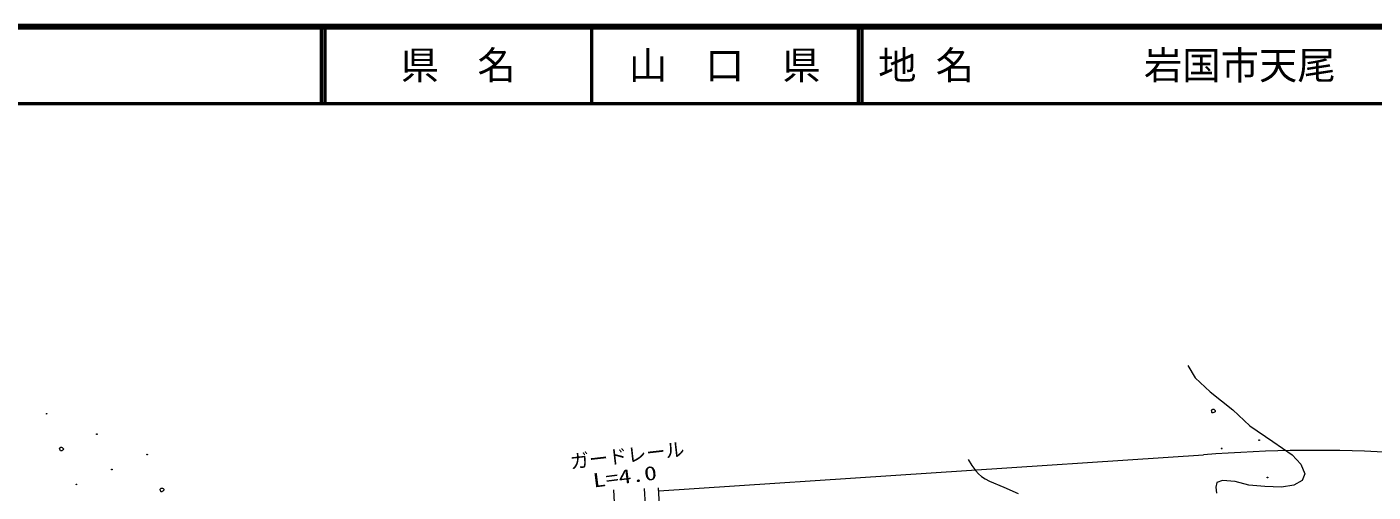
# Model space of a CAD drawing. Units: millimetres, scale not verified. Extents: x 40000 to 680000, y 20000 to 380000.
# Drawn here: x 259396 to 434899, y 319346 to 380000 of the extents above; entities that cross this region are included whole.
import ezdxf
from ezdxf.enums import TextEntityAlignment as Align

# ---------------------------------------------------------------- set-up
doc = ezdxf.new("R2010")
doc.units = ezdxf.units.MM
doc.header["$LTSCALE"] = 1000
doc.linetypes.add('USER3', pattern=[8, 6, -2])
for name, color, linetype, lineweight in [('M-BGD', 5, 'Continuous', 13), ('M-TTL', 2, 'Continuous', 140), ('M-TTL-LINE', 7, 'Continuous', 50)]:
    doc.layers.add(name, color=color, linetype=linetype, lineweight=lineweight)
doc.layers.add('M-TTL-TXT', color=7, linetype='Continuous')
doc.styles.add('ＭＳ ゴシック', font='')
doc.styles.get('ＭＳ ゴシック').set_extended_font_data('MS Gothic')

msp = doc.modelspace()

# ---------------------------------------------------------------- linework, layer by layer
at = {"layer": 'M-BGD', "linetype": 'USER3'}
for p, q in [((410753, 335866), (411715, 334230)), ((411715, 334230), (413641, 332400)), ((413641, 332400), (416626, 330089)), ((416626, 330089), (418840, 327971)), ((418840, 327971), (421825, 325949)), ((421825, 325949), (424329, 324216)), ((424329, 324216), (425484, 322964)), ((425484, 322964), (426007, 321707)), ((426007, 321707), (425659, 320836)), ((414509, 320574), (414378, 320008)), ((414378, 320008), (414465, 319224)), ((415249, 320836), (414509, 320574)), ((416904, 320705), (415249, 320836)), ((418690, 320226), (416904, 320705)), ((420781, 320052), (418690, 320226)), ((422958, 319965), (420781, 320052)), ((424570, 320226), (422958, 319965)), ((425659, 320836), (424570, 320226))]:
    msp.add_line(p, q, dxfattribs=at)
at = {"layer": 'M-BGD'}
for p, q in [((341771, 319512), (412798, 324188)), ((337076, 299665), (335899, 319628)), ((339882, 319829), (341097, 299226)), ((342813, 299553), (341750, 319914))]:
    msp.add_line(p, q, dxfattribs=at)
for points in [[(413911, 330095), (413942, 330114), (413993, 330142), (414071, 330154), (414127, 330149), (414172, 330133), (414231, 330080), (414269, 330022), (414293, 329966), (414318, 329907), (414316, 329853), (414296, 329799), (414235, 329749), (414119, 329723), (414023, 329695), (413968, 329681), (413930, 329691), (413893, 329710), (413865, 329747), (413869, 329829), (413868, 329888), (413862, 329934), (413849, 329977), (413853, 330022), (413859, 330050), (413882, 330076)], [(263689, 325078), (263711, 325107), (263749, 325151), (263818, 325189), (263872, 325204), (263920, 325204), (263994, 325175), (264050, 325134), (264091, 325090), (264136, 325043), (264153, 324992), (264153, 324934), (264113, 324866), (264014, 324802), (263933, 324742), (263886, 324710), (263847, 324706), (263806, 324710), (263767, 324736), (263742, 324814), (263720, 324869), (263698, 324910), (263672, 324946), (263660, 324990), (263656, 325017), (263668, 325050)], [(276788, 319746), (276810, 319775), (276848, 319819), (276916, 319858), (276971, 319872), (277019, 319873), (277093, 319844), (277148, 319803), (277190, 319759), (277234, 319712), (277251, 319661), (277252, 319603), (277212, 319535), (277112, 319470), (277032, 319410), (276985, 319378), (276946, 319374), (276905, 319379), (276866, 319405), (276841, 319483), (276819, 319538), (276797, 319579), (276770, 319615), (276759, 319658), (276755, 319686), (276767, 319718)]]:
    msp.add_lwpolyline(points, close=True, dxfattribs=at)
msp.add_lwpolyline([(382103, 323582), (382579, 322833), (383099, 322124), (383450, 321741), (383846, 321397), (384341, 321064), (384874, 320779), (386769, 320000), (388625, 319172)], dxfattribs=at)
for centre in [(261962, 329563), (268512, 326897), (415165, 325026), (420044, 326122), (275061, 324231), (270454, 322289), (421139, 321243), (265846, 320348)]:
    msp.add_circle(centre, 49.8, dxfattribs=at)
msp.add_arc((427460, 144786), 180000, 78.20734, 94.67215, dxfattribs=at)
at = {"layer": 'M-TTL'}
msp.add_line((680000, 380000), (40000, 380000), dxfattribs=at)
at = {"layer": 'M-TTL-LINE'}
for p, q in [((297750, 380000), (297750, 370000)), ((298250, 380000), (298250, 370000)), ((333000, 380000), (333000, 370000)), ((367750, 380000), (367750, 370000)), ((368250, 380000), (368250, 370000)), ((40000, 370000), (680000, 370000))]:
    msp.add_line(p, q, dxfattribs=at)

# ---------------------------------------------------------------- texts
at = {"layer": 'M-BGD', "style": 'ＭＳ ゴシック'}
msp.add_text('ガードレール', height=1833, rotation=6.5, dxfattribs=at).set_placement((330362, 321835), align=Align.BOTTOM_LEFT)
at = {"layer": 'M-BGD', "style": 'ＭＳ ゴシック', "width": 1.35}
msp.add_text('L=4.0', height=1833, rotation=7.3, dxfattribs=at).set_placement((333356, 319385), align=Align.BOTTOM_LEFT)
at = {"layer": 'M-TTL-TXT', "style": 'ＭＳ ゴシック'}
for s, p in [('県\u3000名', (315625, 375000)), ('山\u3000口\u3000県', (350375, 375000))]:
    msp.add_text(s, height=3666, dxfattribs=at).set_placement(p, align=Align.MIDDLE_CENTER)
for s, p in [('地 名', (370380, 375000)), ('岩国市天尾', (405024, 375000))]:
    msp.add_text(s, height=3666, dxfattribs=at).set_placement(p, align=Align.MIDDLE_LEFT)

doc.saveas('drawing.dxf')
